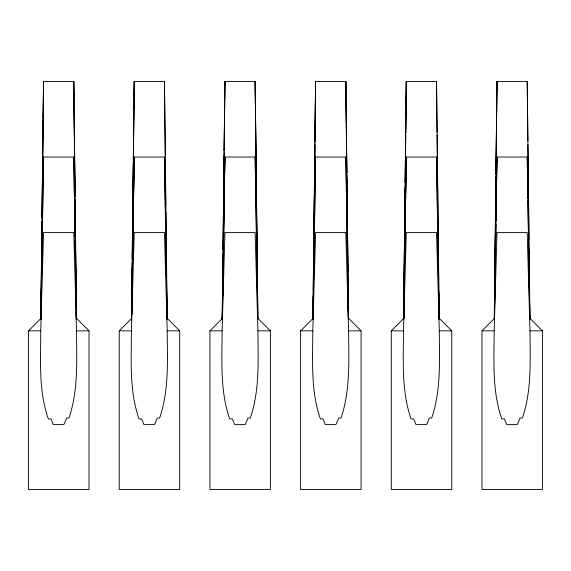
<?xml version="1.0" encoding="UTF-8"?>
<svg xmlns="http://www.w3.org/2000/svg" width="571" height="571" viewBox="0 0 571 571"><rect width="100%" height="100%" fill="white"/><g stroke="black" fill="none" stroke-linecap="round" stroke-linejoin="round"><path stroke-width="0.86" d="M40.741 330.845C40.677 360.244 38.471 390.778 48.357 418.943L50.955 418.943L53.281 424.631L58.649 424.631L64.023 424.346L66.6 418.036L68.934 418.036C78.505 390.121 76.65 359.951 76.535 330.845L73.766 232.597L43.539 232.597L40.741 330.845L28.55 330.845L28.55 489.547L89.012 489.547L89.012 330.845L76.286 318.118M40.898 316.27L41.398 271.796M41.447 267.349L41.968 221.098M42.011 217.544L42.54 170.401M42.568 167.731L43.539 81.453L73.766 81.453L76.507 318.832M40.976 316.769L41.398 278.441M41.519 266.85L41.968 225.852M42.083 217.587L42.54 173.263M42.597 167.91L43.111 120.674M43.132 118.889L43.539 81.453L40.784 319.86M131.43 330.845C131.366 360.244 129.16 390.778 139.046 418.943L141.644 418.943L143.963 424.631L149.338 424.631L154.712 424.346L157.289 418.036L159.623 418.036C169.187 390.121 167.339 359.951 167.224 330.845L164.455 232.597L134.228 232.597L131.43 330.845L119.239 330.845L119.239 489.547L179.694 489.547L179.694 330.845L166.968 318.118M167.139 318.832L164.455 157.025L134.228 157.025L131.523 319.853L131.615 313.607M131.687 307.376L132.186 262.903M132.236 258.456L132.757 212.205M132.793 208.643L133.329 161.507M133.343 159.723L134.228 81.453L164.455 81.453L167.196 318.832M131.765 307.855L132.194 268.634M132.336 258.699L132.75 216.937M132.843 208.915L133.321 164.348M133.371 159.887L133.899 111.702M133.921 109.953L134.228 81.453L131.466 319.86M222.119 330.845C222.055 360.244 219.849 390.778 229.728 418.943L232.333 418.943L234.652 424.631L240.027 424.631L245.402 424.346L247.978 418.036L250.312 418.036C259.876 390.121 258.028 359.951 257.914 330.845L255.144 232.597L224.917 232.597L222.119 330.845L209.928 330.845L209.928 489.547L270.383 489.547L270.383 330.845L257.657 318.118L257.236 285.736M222.412 310.931L222.269 319.831L222.405 304.707M222.547 298.94L222.975 254.009M223.083 249.92L223.546 203.312M223.625 200L224.118 152.607M224.132 150.83L224.917 81.453L255.144 81.453L257.885 318.832L255.144 157.025L224.917 157.025L222.212 319.853M222.369 319.025L222.397 316.355M222.597 298.783L222.975 262.967M223.118 249.798L223.546 209.578M223.654 199.914L224.118 156.197M224.175 150.858L224.689 102.809M224.703 101.046L224.917 81.453L222.155 319.86M312.801 330.845C312.737 360.244 310.538 390.778 320.417 418.943L323.022 418.943L325.342 424.631L330.716 424.631L336.091 424.346L338.667 418.036L341.001 418.036C350.565 390.121 348.717 359.951 348.603 330.845L345.833 232.597L315.599 232.597L312.801 330.845L300.617 330.845L300.617 489.547L361.072 489.547L361.072 330.845L348.346 318.118M348.517 318.832L345.833 157.025L315.599 157.025L312.915 318.968L313.194 295.814M313.251 290.475L313.764 245.116M313.814 240.669L314.335 194.418M314.364 191.749L314.899 143.714M314.921 141.936L315.599 81.453L345.833 81.453L348.574 318.832M313.186 303.394L313.058 319.025L313.186 305.592M313.372 290.767L313.764 250.805M313.864 241.005L314.335 198.216M314.4 191.977L314.906 145.626M314.956 142.022L315.599 81.453L312.858 318.968M403.49 330.845C403.426 360.244 401.22 390.778 411.106 418.943L413.711 418.943L416.031 424.631L421.405 424.631L426.78 424.346L429.356 418.036L431.69 418.036C441.255 390.121 439.406 359.951 439.292 330.845L436.522 232.597L406.288 232.597L403.49 330.845L391.306 330.845L391.306 489.547L451.761 489.547L451.761 330.845L439.035 318.118M403.983 286.92L403.618 318.939L406.288 157.025L436.522 157.025L439.206 318.832L436.522 81.453L406.288 81.453L403.547 318.968M404.04 281.582L404.553 236.223M404.603 231.776L405.125 185.518M405.153 182.848L405.688 134.82M405.71 133.043L406.288 81.453L405.738 133.114M403.983 293.594L403.747 319.025L403.975 299.368M404.111 282.003L404.553 241.005M404.653 232.09L405.125 188.416M405.217 182.099L405.703 135.827M494.179 330.845C494.115 360.244 491.909 390.778 501.795 418.943L504.4 418.943L506.72 424.631L512.094 424.631L517.462 424.346L520.045 418.036L522.379 418.036C531.944 390.121 530.095 359.951 529.981 330.845L527.211 232.597L496.977 232.597L494.179 330.845L481.988 330.845L481.988 489.547L542.45 489.547L542.45 330.845L529.724 318.118M494.772 278.027L494.436 319.025L494.764 296.37M494.893 273.088L495.342 227.322M495.457 223.818L495.906 176.625M495.971 174.155L496.977 81.453L527.211 81.453L529.952 318.832M494.772 288.983L494.457 318.382L481.988 330.845M494.943 272.952L495.335 235.545M495.464 223.968L495.913 181.214M495.992 174.084L496.485 127.768M496.513 125.099L496.977 81.453L494.229 318.968L496.977 157.025L527.211 157.025L529.895 318.832M40.998 319.025L41.398 288.69M41.483 286.606L43.539 157.025L73.766 157.025L76.45 318.832M131.58 319.831L131.623 317.162M131.715 315.014L132.186 282.467M132.265 280.397L134.228 157.025L133.378 211.406M131.758 314.814L132.186 286.985M132.301 280.047L132.757 250.483M132.829 246.172L133.329 213.989M222.454 308.261L222.975 276.236M223.004 274.458L223.539 241.54M223.568 239.763L224.917 157.025L224.16 205.167M222.333 319.446L222.405 315.014M222.504 308.797L222.968 279.512M223.075 274.701L223.546 243.118M223.618 239.934L224.11 207.616M313.293 302.587L313.764 270.012M313.857 268.456L314.328 235.316M314.378 234.246L315.599 157.025M404.097 296.77L404.553 263.781M404.639 262.06L405.117 229.085M405.189 227.344L406.288 157.025L405.717 193.576M403.975 305.007L403.768 318.382L391.306 330.845M404.104 296.984L404.546 268.456M404.646 262.217L405.117 231.905M405.189 227.451L405.688 195.361M494.343 318.939L494.764 293.137M494.807 290.475L495.342 257.557M495.371 255.772L495.906 222.861M495.935 221.077L496.977 157.025L495.978 221.213M494.886 290.746L495.342 259.983M495.4 256.429L495.906 224.482M40.848 318.968L43.539 157.025M28.55 330.845L41.012 318.382M119.239 330.845L131.701 318.382M209.928 330.845L222.39 318.382M300.617 330.845L313.079 318.382M76.535 330.845L89.012 330.845M167.224 330.845L179.694 330.845M257.914 330.845L270.383 330.845M348.603 330.845L361.072 330.845M439.292 330.845L451.761 330.845M529.981 330.845L542.45 330.845M527.211 157.025L527.861 198.858M527.889 200.571L528.389 232.675M528.461 237.001L528.932 267.385M529.032 273.438L529.474 302.095M529.602 309.867L529.745 318.754M436.522 157.025L437.079 192.57M437.1 193.548L437.636 227.394M437.679 230.063L438.171 261.24M438.243 265.693L438.685 295.871M438.806 301.324L439.092 319.139M345.833 157.025L347.382 255.009M347.461 257.328L347.996 290.175M348.024 291.952L348.403 319.139L348.017 276.657M255.144 157.025L256.615 249.663M256.672 251.119L257.15 283.509M164.455 157.025L165.262 208.643M165.304 211.234L165.804 243.353M165.876 247.664L166.332 277.178M166.446 284.101L166.875 311.887M73.766 157.025L74.487 202.455M74.516 204.232L75.022 237.001M75.079 239.863L75.586 271.932M75.657 276.385L76.121 305.778M76.221 312.016L76.336 319.139L76.228 300.724M527.211 81.453L527.854 141.094M527.897 144.656L528.368 190.293M528.461 197.181L528.924 239.913M529.032 249.705L529.424 289.647M529.602 302.223L529.788 319.139M436.522 81.453L437.065 132.301M437.1 134.863L437.586 181.371M437.672 187.388L438.121 231.326M438.243 239.913L438.685 280.861M438.806 292.431L439.099 319.139M346.825 173.141L345.833 81.453L346.283 123.379M346.882 175.04L347.411 222.283M347.454 225.852L347.96 271.311M346.311 126.055L346.804 173.092M346.882 179.587L347.339 222.405M347.454 233.111L347.853 271.853M348.024 286.635L348.367 318.754M257.885 318.654L255.144 81.453L255.494 114.457M255.523 116.17L256.029 164.419M256.094 168.695L256.55 213.483M256.657 221.213L257.114 263.06M257.243 274.63L257.657 312.908M164.455 81.453L165.255 155.341M165.304 159.794L165.768 205.125M165.876 212.312L166.304 254.523M166.446 264.837L166.818 303.879M167.018 317.362L167.032 319.139M74.494 146.519L73.766 81.453L74.466 146.576M74.516 148.303L75.058 196.438M75.087 199.108L75.608 245.459M75.657 249.92L76.086 295.107M74.516 151.736L74.994 196.531M75.094 205.453L75.522 245.601M75.65 258.092L76.036 294.986M76.221 311.616L76.3 318.754"/></g></svg>
